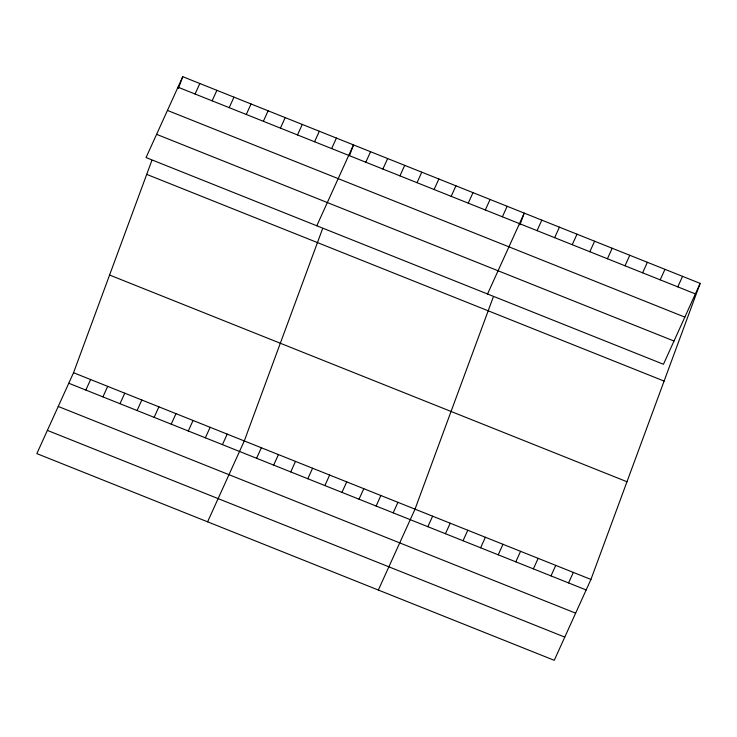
<?xml version="1.0" encoding="UTF-8"?>
<svg xmlns="http://www.w3.org/2000/svg" width="737" height="737" viewBox="0 0 737 737"><rect width="100%" height="100%" fill="white"/><g stroke="black" fill="none" stroke-linecap="round" stroke-linejoin="round"><path stroke-width="1.11" d="M700.15 283.386L663.457 364.271L146.064 157.561L182.748 76.685L700.15 283.386L590.936 579.439L554.252 660.315L36.85 453.614L73.543 372.729L151.859 160.417M178.391 88.495L182.748 76.685M322.603 228.636L244.279 440.947L207.594 521.824M349.531 155.627L353.493 144.894L316.799 225.78M493.339 296.845L415.023 509.156L378.339 590.042M519.88 224.914L524.237 213.113L487.544 293.989M195.056 94.014L199.819 83.502M212.127 100.831L216.899 90.329M85.842 390.057L90.614 379.555M229.207 107.657L233.97 97.146M102.922 396.884L107.685 386.372M246.278 114.475L251.05 103.963M119.993 403.701L124.765 393.19M263.349 121.301L268.121 110.79M137.073 410.527L141.836 400.016M280.428 128.118L285.191 117.607M154.144 417.345L158.906 406.833M297.499 134.945L302.271 124.433M171.214 424.171L175.986 413.66M314.579 141.762L319.342 131.25M188.294 430.988L193.057 420.477M331.65 148.579L336.413 138.077M205.365 437.806L210.137 427.303M222.436 444.632L227.208 434.121M365.801 162.223L370.564 151.721M382.872 169.049L387.644 158.538M256.587 458.276L261.359 447.764M399.951 175.867L404.714 165.355M273.667 465.093L278.429 454.582M417.022 182.693L421.785 172.182M290.737 471.92L295.5 461.408M434.093 189.51L438.865 178.999M307.808 478.737L312.58 468.225M451.173 196.337L455.936 185.825M324.888 485.563L329.651 475.052M468.244 203.154L473.007 192.643M341.959 492.38L346.731 481.869M485.314 209.971L490.087 199.469M359.03 499.198L363.802 488.695M502.394 216.798L507.157 206.286M376.11 506.024L380.872 495.513M393.18 512.841L397.952 502.339M537.061 230.644L541.824 220.133M554.648 237.673L559.42 227.162M427.847 526.697L432.619 516.186M572.244 244.702L577.007 234.191M445.443 533.726L450.206 523.215M589.83 251.732L594.602 241.22M463.029 540.746L467.802 530.244M607.426 258.761L612.189 248.249M480.625 547.775L485.388 537.273M625.013 265.79L629.785 255.278M498.212 554.804L502.984 544.293M642.609 272.819L647.372 262.308M515.808 561.834L520.571 551.322M660.195 279.839L664.967 269.337M533.395 568.863L538.167 558.351M677.791 286.868L682.554 276.366M550.99 575.892L555.753 565.38M568.577 582.921L573.349 572.409M177.986 87.187L695.387 293.897M167.446 110.412L684.848 317.122M156.594 134.337L673.996 341.047M146.709 174.374L664.111 381.084M109.583 275.03L626.975 481.74M73.543 372.729L590.936 579.439M68.771 383.24L586.173 589.95M58.241 406.465L575.643 613.166M47.38 430.39L564.782 637.1"/></g></svg>
